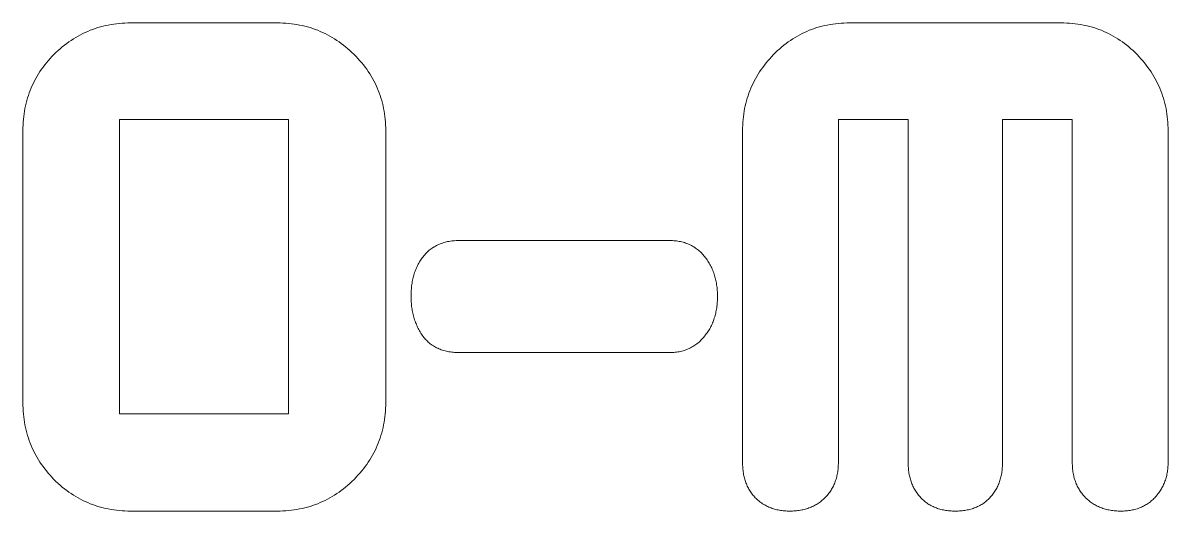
# Model space of a CAD drawing. Header units: millimetres. Extents: x -570 to 1260, y -948 to 580.
# Drawn here: x -431 to -372.2, y -159.2 to -134.1 of the extents above; entities that cross this region are included whole.
import ezdxf

# ---------------------------------------------------------------- set-up
doc = ezdxf.new("R2010")
doc.units = ezdxf.units.MM
doc.layers.add('Text', color=1, linetype='CONTINUOUS', lineweight=0, true_color=0xff0000)

msp = doc.modelspace()

# ---------------------------------------------------------------- linework, layer by layer
at = {"layer": 'Text'}
for p, q in [((-427.381, -134.473), (-427.251, -134.427)), ((-427.251, -134.427), (-427.12, -134.385)), ((-427.12, -134.385), (-426.987, -134.346)), ((-426.987, -134.346), (-426.853, -134.311)), ((-426.853, -134.311), (-426.718, -134.278)), ((-426.718, -134.278), (-426.581, -134.25)), ((-426.581, -134.25), (-426.442, -134.224)), ((-426.442, -134.224), (-426.302, -134.202)), ((-426.302, -134.202), (-426.161, -134.184)), ((-426.161, -134.184), (-426.018, -134.168)), ((-426.018, -134.168), (-425.874, -134.157)), ((-425.874, -134.157), (-425.729, -134.148)), ((-425.729, -134.148), (-425.582, -134.143)), ((-425.582, -134.143), (-425.433, -134.141)), ((-425.433, -134.141), (-417.919, -134.141)), ((-417.919, -134.141), (-417.771, -134.143)), ((-417.771, -134.143), (-417.624, -134.148)), ((-417.624, -134.148), (-417.478, -134.157)), ((-417.478, -134.157), (-417.334, -134.168)), ((-417.334, -134.168), (-417.191, -134.184)), ((-417.191, -134.184), (-417.05, -134.202)), ((-417.05, -134.202), (-416.91, -134.224)), ((-416.91, -134.224), (-416.772, -134.25)), ((-416.772, -134.25), (-416.635, -134.278)), ((-416.635, -134.278), (-416.499, -134.311)), ((-416.499, -134.311), (-416.365, -134.346)), ((-416.365, -134.346), (-416.232, -134.385)), ((-416.232, -134.385), (-416.101, -134.427)), ((-416.101, -134.427), (-415.971, -134.473)), ((-390.51, -134.473), (-390.381, -134.427)), ((-390.381, -134.427), (-390.25, -134.385)), ((-390.25, -134.385), (-390.118, -134.346)), ((-390.118, -134.346), (-389.985, -134.311)), ((-389.985, -134.311), (-389.85, -134.278)), ((-389.85, -134.278), (-389.714, -134.25)), ((-389.714, -134.25), (-389.576, -134.224)), ((-389.576, -134.224), (-389.437, -134.202)), ((-389.437, -134.202), (-389.296, -134.184)), ((-389.296, -134.184), (-389.153, -134.168)), ((-389.153, -134.168), (-389.009, -134.157)), ((-389.009, -134.157), (-388.864, -134.148)), ((-388.864, -134.148), (-388.717, -134.143)), ((-388.717, -134.143), (-388.569, -134.141)), ((-388.569, -134.141), (-377.731, -134.141)), ((-377.731, -134.141), (-377.583, -134.143)), ((-377.583, -134.143), (-377.436, -134.148)), ((-377.436, -134.148), (-377.291, -134.157)), ((-377.291, -134.157), (-377.147, -134.168)), ((-377.147, -134.168), (-377.004, -134.184)), ((-377.004, -134.184), (-376.863, -134.202)), ((-376.863, -134.202), (-376.724, -134.224)), ((-376.724, -134.224), (-376.586, -134.25)), ((-376.586, -134.25), (-376.45, -134.278)), ((-376.45, -134.278), (-376.315, -134.311)), ((-376.315, -134.311), (-376.182, -134.346)), ((-376.182, -134.346), (-376.05, -134.385)), ((-376.05, -134.385), (-375.919, -134.427)), ((-375.919, -134.427), (-375.79, -134.473)), ((-428.601, -135.116), (-428.486, -135.036)), ((-428.486, -135.036), (-428.369, -134.96)), ((-428.369, -134.96), (-428.25, -134.887)), ((-428.25, -134.887), (-428.131, -134.818)), ((-428.131, -134.818), (-428.009, -134.752)), ((-428.009, -134.752), (-427.887, -134.689)), ((-427.887, -134.689), (-427.762, -134.63)), ((-427.762, -134.63), (-427.637, -134.574)), ((-427.637, -134.574), (-427.51, -134.522)), ((-427.51, -134.522), (-427.381, -134.473)), ((-415.971, -134.473), (-415.842, -134.522)), ((-415.842, -134.522), (-415.715, -134.574)), ((-415.715, -134.574), (-415.59, -134.63)), ((-415.59, -134.63), (-415.466, -134.689)), ((-415.466, -134.689), (-415.343, -134.752)), ((-415.343, -134.752), (-415.222, -134.818)), ((-415.222, -134.818), (-415.102, -134.887)), ((-415.102, -134.887), (-414.983, -134.96)), ((-414.983, -134.96), (-414.866, -135.036)), ((-414.866, -135.036), (-414.751, -135.116)), ((-391.715, -135.116), (-391.602, -135.036)), ((-391.602, -135.036), (-391.486, -134.96)), ((-391.486, -134.96), (-391.369, -134.887)), ((-391.369, -134.887), (-391.251, -134.818)), ((-391.251, -134.818), (-391.131, -134.752)), ((-391.131, -134.752), (-391.01, -134.689)), ((-391.01, -134.689), (-390.887, -134.63)), ((-390.887, -134.63), (-390.763, -134.574)), ((-390.763, -134.574), (-390.637, -134.522)), ((-390.637, -134.522), (-390.51, -134.473)), ((-375.79, -134.473), (-375.663, -134.522)), ((-375.663, -134.522), (-375.537, -134.574)), ((-375.537, -134.574), (-375.413, -134.63)), ((-375.413, -134.63), (-375.29, -134.689)), ((-375.29, -134.689), (-375.169, -134.752)), ((-375.169, -134.752), (-375.049, -134.818)), ((-375.049, -134.818), (-374.931, -134.887)), ((-374.931, -134.887), (-374.814, -134.96)), ((-374.814, -134.96), (-374.698, -135.036)), ((-374.698, -135.036), (-374.585, -135.116)), ((-429.265, -135.664), (-429.158, -135.564)), ((-429.158, -135.564), (-429.05, -135.468)), ((-429.05, -135.468), (-428.94, -135.375)), ((-428.94, -135.375), (-428.828, -135.285)), ((-428.828, -135.285), (-428.716, -135.199)), ((-428.716, -135.199), (-428.601, -135.116)), ((-414.751, -135.116), (-414.637, -135.199)), ((-414.637, -135.199), (-414.524, -135.285)), ((-414.524, -135.285), (-414.413, -135.375)), ((-414.413, -135.375), (-414.303, -135.468)), ((-414.303, -135.468), (-414.194, -135.564)), ((-414.194, -135.564), (-414.087, -135.664)), ((-392.367, -135.664), (-392.262, -135.564)), ((-392.262, -135.564), (-392.156, -135.468)), ((-392.156, -135.468), (-392.048, -135.375)), ((-392.048, -135.375), (-391.939, -135.285)), ((-391.939, -135.285), (-391.828, -135.199)), ((-391.828, -135.199), (-391.715, -135.116)), ((-374.585, -135.116), (-374.472, -135.199)), ((-374.472, -135.199), (-374.361, -135.285)), ((-374.361, -135.285), (-374.252, -135.375)), ((-374.252, -135.375), (-374.144, -135.468)), ((-374.144, -135.468), (-374.038, -135.564)), ((-374.038, -135.564), (-373.933, -135.664)), ((-429.842, -136.299), (-429.754, -136.189)), ((-429.754, -136.189), (-429.663, -136.081)), ((-429.663, -136.081), (-429.569, -135.975)), ((-429.569, -135.975), (-429.472, -135.87)), ((-429.472, -135.87), (-429.371, -135.767)), ((-429.371, -135.767), (-429.265, -135.664)), ((-414.087, -135.664), (-413.982, -135.767)), ((-413.982, -135.767), (-413.878, -135.87)), ((-413.878, -135.87), (-413.779, -135.975)), ((-413.779, -135.975), (-413.682, -136.081)), ((-413.682, -136.081), (-413.589, -136.189)), ((-413.589, -136.189), (-413.5, -136.299)), ((-392.941, -136.308), (-392.854, -136.197)), ((-392.854, -136.197), (-392.763, -136.088)), ((-392.763, -136.088), (-392.669, -135.979)), ((-392.669, -135.979), (-392.571, -135.873)), ((-392.571, -135.873), (-392.47, -135.767)), ((-392.47, -135.767), (-392.367, -135.664)), ((-373.933, -135.664), (-373.83, -135.767)), ((-373.83, -135.767), (-373.729, -135.873)), ((-373.729, -135.873), (-373.631, -135.979)), ((-373.631, -135.979), (-373.537, -136.088)), ((-373.537, -136.088), (-373.446, -136.197)), ((-373.446, -136.197), (-373.358, -136.308)), ((-430.231, -136.868), (-430.16, -136.751)), ((-430.16, -136.751), (-430.085, -136.635)), ((-430.085, -136.635), (-430.007, -136.522)), ((-430.007, -136.522), (-429.926, -136.409)), ((-429.926, -136.409), (-429.842, -136.299)), ((-413.5, -136.299), (-413.413, -136.409)), ((-413.413, -136.409), (-413.33, -136.522)), ((-413.33, -136.522), (-413.251, -136.635)), ((-413.251, -136.635), (-413.175, -136.751)), ((-413.175, -136.751), (-413.102, -136.868)), ((-393.33, -136.883), (-393.259, -136.766)), ((-393.259, -136.766), (-393.185, -136.649)), ((-393.185, -136.649), (-393.107, -136.534)), ((-393.107, -136.534), (-393.026, -136.421)), ((-393.026, -136.421), (-392.941, -136.308)), ((-373.358, -136.308), (-373.274, -136.421)), ((-373.274, -136.421), (-373.193, -136.534)), ((-373.193, -136.534), (-373.115, -136.649)), ((-373.115, -136.649), (-373.041, -136.766)), ((-373.041, -136.766), (-372.97, -136.883)), ((-430.537, -137.474), (-430.482, -137.35)), ((-430.482, -137.35), (-430.424, -137.227)), ((-430.424, -137.227), (-430.363, -137.106)), ((-430.363, -137.106), (-430.299, -136.986)), ((-430.299, -136.986), (-430.231, -136.868)), ((-413.102, -136.868), (-413.033, -136.986)), ((-413.033, -136.986), (-412.967, -137.106)), ((-412.967, -137.106), (-412.904, -137.227)), ((-412.904, -137.227), (-412.845, -137.35)), ((-412.845, -137.35), (-412.789, -137.474)), ((-393.636, -137.492), (-393.582, -137.368)), ((-393.582, -137.368), (-393.524, -137.245)), ((-393.524, -137.245), (-393.462, -137.123)), ((-393.462, -137.123), (-393.398, -137.003)), ((-393.398, -137.003), (-393.33, -136.883)), ((-372.97, -136.883), (-372.902, -137.003)), ((-372.902, -137.003), (-372.837, -137.123)), ((-372.837, -137.123), (-372.776, -137.245)), ((-372.776, -137.245), (-372.718, -137.368)), ((-372.718, -137.368), (-372.664, -137.492)), ((-430.76, -138.119), (-430.722, -137.987)), ((-430.722, -137.987), (-430.681, -137.856)), ((-430.681, -137.856), (-430.636, -137.728)), ((-430.636, -137.728), (-430.588, -137.6)), ((-430.588, -137.6), (-430.537, -137.474)), ((-412.789, -137.474), (-412.737, -137.6)), ((-412.737, -137.6), (-412.688, -137.728)), ((-412.688, -137.728), (-412.642, -137.856)), ((-412.642, -137.856), (-412.6, -137.987)), ((-412.6, -137.987), (-412.561, -138.119)), ((-393.821, -138.004), (-393.78, -137.874)), ((-393.78, -137.874), (-393.735, -137.745)), ((-393.735, -137.745), (-393.687, -137.618)), ((-393.687, -137.618), (-393.636, -137.492)), ((-372.664, -137.492), (-372.613, -137.618)), ((-372.613, -137.618), (-372.565, -137.745)), ((-372.565, -137.745), (-372.52, -137.874)), ((-372.52, -137.874), (-372.479, -138.004)), ((-430.879, -138.661), (-430.854, -138.523)), ((-430.854, -138.523), (-430.826, -138.387)), ((-430.826, -138.387), (-430.795, -138.252)), ((-430.795, -138.252), (-430.76, -138.119)), ((-412.561, -138.119), (-412.525, -138.252)), ((-412.525, -138.252), (-412.493, -138.387)), ((-412.493, -138.387), (-412.464, -138.523)), ((-412.464, -138.523), (-412.439, -138.661)), ((-393.978, -138.674), (-393.954, -138.537)), ((-393.954, -138.537), (-393.926, -138.402)), ((-393.926, -138.402), (-393.894, -138.268)), ((-393.894, -138.268), (-393.859, -138.135)), ((-393.859, -138.135), (-393.821, -138.004)), ((-372.479, -138.004), (-372.441, -138.135)), ((-372.441, -138.135), (-372.406, -138.268)), ((-372.406, -138.268), (-372.374, -138.402)), ((-372.374, -138.402), (-372.346, -138.537)), ((-372.346, -138.537), (-372.321, -138.674)), ((-430.945, -139.228), (-430.934, -139.084)), ((-430.934, -139.084), (-430.919, -138.941)), ((-430.919, -138.941), (-430.901, -138.801)), ((-430.901, -138.801), (-430.879, -138.661)), ((-417.341, -139.09), (-426.011, -139.09)), ((-426.011, -139.09), (-426.011, -154.19)), ((-417.341, -154.19), (-417.341, -139.09)), ((-412.439, -138.661), (-412.417, -138.801)), ((-412.417, -138.801), (-412.398, -138.941)), ((-412.398, -138.941), (-412.383, -139.084)), ((-412.383, -139.084), (-412.371, -139.228)), ((-394.045, -139.234), (-394.033, -139.092)), ((-394.033, -139.092), (-394.018, -138.951)), ((-394.018, -138.951), (-394, -138.812)), ((-394, -138.812), (-393.978, -138.674)), ((-385.57, -139.09), (-389.147, -139.09)), ((-389.147, -139.09), (-389.147, -156.683)), ((-385.57, -156.683), (-385.57, -139.09)), ((-377.153, -139.09), (-380.73, -139.09)), ((-380.73, -139.09), (-380.73, -156.683)), ((-377.153, -156.683), (-377.153, -139.09)), ((-372.321, -138.674), (-372.3, -138.812)), ((-372.3, -138.812), (-372.282, -138.951)), ((-372.282, -138.951), (-372.267, -139.092)), ((-372.267, -139.092), (-372.255, -139.234)), ((-430.96, -139.668), (-430.958, -139.52)), ((-430.96, -153.612), (-430.96, -139.668)), ((-430.958, -139.52), (-430.953, -139.373)), ((-430.953, -139.373), (-430.945, -139.228)), ((-412.371, -139.228), (-412.363, -139.373)), ((-412.363, -139.373), (-412.358, -139.52)), ((-412.358, -139.52), (-412.356, -139.668)), ((-412.356, -139.668), (-412.356, -153.612)), ((-394.06, -139.668), (-394.058, -139.522)), ((-394.06, -156.683), (-394.06, -139.668)), ((-394.058, -139.522), (-394.053, -139.377)), ((-394.053, -139.377), (-394.045, -139.234)), ((-372.255, -139.234), (-372.247, -139.377)), ((-372.247, -139.377), (-372.242, -139.522)), ((-372.242, -139.522), (-372.24, -139.668)), ((-372.24, -139.668), (-372.24, -156.683)), ((-409.915, -145.65), (-409.86, -145.616)), ((-409.86, -145.616), (-409.804, -145.584)), ((-409.804, -145.584), (-409.746, -145.554)), ((-409.746, -145.554), (-409.688, -145.525)), ((-409.688, -145.525), (-409.629, -145.498)), ((-409.629, -145.498), (-409.568, -145.473)), ((-409.568, -145.473), (-409.506, -145.45)), ((-409.506, -145.45), (-409.444, -145.428)), ((-409.444, -145.428), (-409.38, -145.408)), ((-409.38, -145.408), (-409.315, -145.39)), ((-409.315, -145.39), (-409.248, -145.374)), ((-409.248, -145.374), (-409.181, -145.359)), ((-409.181, -145.359), (-409.113, -145.346)), ((-409.113, -145.346), (-409.043, -145.335)), ((-409.043, -145.335), (-408.972, -145.325)), ((-408.972, -145.325), (-408.901, -145.318)), ((-408.901, -145.318), (-408.828, -145.312)), ((-408.828, -145.312), (-408.753, -145.307)), ((-408.753, -145.307), (-408.678, -145.305)), ((-408.678, -145.305), (-408.602, -145.304)), ((-408.602, -145.304), (-397.801, -145.304)), ((-397.801, -145.304), (-397.727, -145.305)), ((-397.727, -145.305), (-397.654, -145.307)), ((-397.654, -145.307), (-397.582, -145.312)), ((-397.582, -145.312), (-397.511, -145.318)), ((-397.511, -145.318), (-397.441, -145.325)), ((-397.441, -145.325), (-397.372, -145.335)), ((-397.372, -145.335), (-397.304, -145.346)), ((-397.304, -145.346), (-397.238, -145.359)), ((-397.238, -145.359), (-397.172, -145.374)), ((-397.172, -145.374), (-397.108, -145.39)), ((-397.108, -145.39), (-397.044, -145.408)), ((-397.044, -145.408), (-396.982, -145.428)), ((-396.982, -145.428), (-396.92, -145.45)), ((-396.92, -145.45), (-396.86, -145.473)), ((-396.86, -145.473), (-396.8, -145.498)), ((-396.8, -145.498), (-396.742, -145.525)), ((-396.742, -145.525), (-396.685, -145.554)), ((-396.685, -145.554), (-396.629, -145.584)), ((-396.629, -145.584), (-396.574, -145.616)), ((-396.574, -145.616), (-396.52, -145.65)), ((-410.521, -146.239), (-410.483, -146.186)), ((-410.483, -146.186), (-410.444, -146.135)), ((-410.444, -146.135), (-410.402, -146.082)), ((-410.402, -146.082), (-410.358, -146.031)), ((-410.358, -146.031), (-410.313, -145.982)), ((-410.313, -145.982), (-410.267, -145.934)), ((-410.267, -145.934), (-410.22, -145.888)), ((-410.22, -145.888), (-410.172, -145.844)), ((-410.172, -145.844), (-410.123, -145.802)), ((-410.123, -145.802), (-410.073, -145.761)), ((-410.073, -145.761), (-410.021, -145.722)), ((-410.021, -145.722), (-409.968, -145.685)), ((-409.968, -145.685), (-409.915, -145.65)), ((-396.52, -145.65), (-396.467, -145.685)), ((-396.467, -145.685), (-396.415, -145.722)), ((-396.415, -145.722), (-396.364, -145.761)), ((-396.364, -145.761), (-396.314, -145.802)), ((-396.314, -145.802), (-396.265, -145.844)), ((-396.265, -145.844), (-396.217, -145.888)), ((-396.217, -145.888), (-396.171, -145.934)), ((-396.171, -145.934), (-396.125, -145.982)), ((-396.125, -145.982), (-396.08, -146.031)), ((-396.08, -146.031), (-396.037, -146.082)), ((-396.037, -146.082), (-395.994, -146.135)), ((-395.994, -146.135), (-395.953, -146.189)), ((-395.953, -146.189), (-395.913, -146.243)), ((-410.828, -146.815), (-410.803, -146.753)), ((-410.803, -146.753), (-410.777, -146.693)), ((-410.777, -146.693), (-410.749, -146.633)), ((-410.749, -146.633), (-410.72, -146.574)), ((-410.72, -146.574), (-410.69, -146.516)), ((-410.69, -146.516), (-410.659, -146.459)), ((-410.659, -146.459), (-410.626, -146.402)), ((-410.626, -146.402), (-410.592, -146.347)), ((-410.592, -146.347), (-410.557, -146.293)), ((-410.557, -146.293), (-410.521, -146.239)), ((-395.913, -146.243), (-395.875, -146.299)), ((-395.875, -146.299), (-395.837, -146.355)), ((-395.837, -146.355), (-395.802, -146.412)), ((-395.802, -146.412), (-395.767, -146.47)), ((-395.767, -146.47), (-395.734, -146.528)), ((-395.734, -146.528), (-395.702, -146.588)), ((-395.702, -146.588), (-395.672, -146.648)), ((-395.672, -146.648), (-395.643, -146.708)), ((-395.643, -146.708), (-395.615, -146.77)), ((-395.615, -146.77), (-395.588, -146.832)), ((-410.994, -147.41), (-410.981, -147.341)), ((-410.981, -147.341), (-410.966, -147.272)), ((-410.966, -147.272), (-410.95, -147.204)), ((-410.95, -147.204), (-410.933, -147.137)), ((-410.933, -147.137), (-410.915, -147.071)), ((-410.915, -147.071), (-410.895, -147.005)), ((-410.895, -147.005), (-410.874, -146.941)), ((-410.874, -146.941), (-410.851, -146.877)), ((-410.851, -146.877), (-410.828, -146.815)), ((-395.588, -146.832), (-395.563, -146.895)), ((-395.563, -146.895), (-395.54, -146.959)), ((-395.54, -146.959), (-395.517, -147.023)), ((-395.517, -147.023), (-395.496, -147.089)), ((-395.496, -147.089), (-395.477, -147.155)), ((-395.477, -147.155), (-395.459, -147.221)), ((-395.459, -147.221), (-395.442, -147.289)), ((-395.442, -147.289), (-395.426, -147.357)), ((-395.426, -147.357), (-395.412, -147.426)), ((-411.056, -148.001), (-411.053, -147.924)), ((-411.053, -147.924), (-411.048, -147.848)), ((-411.048, -147.848), (-411.042, -147.773)), ((-411.042, -147.773), (-411.035, -147.698)), ((-411.035, -147.698), (-411.027, -147.625)), ((-411.027, -147.625), (-411.017, -147.553)), ((-411.017, -147.553), (-411.007, -147.481)), ((-411.007, -147.481), (-410.994, -147.41)), ((-395.412, -147.426), (-395.399, -147.496)), ((-395.399, -147.496), (-395.388, -147.566)), ((-395.388, -147.566), (-395.377, -147.638)), ((-395.377, -147.638), (-395.369, -147.71)), ((-395.369, -147.71), (-395.361, -147.783)), ((-395.361, -147.783), (-395.355, -147.856)), ((-395.355, -147.856), (-395.35, -147.93)), ((-395.35, -147.93), (-395.347, -148.005)), ((-411.058, -148.079), (-411.056, -148.001)), ((-411.058, -148.158), (-411.058, -148.079)), ((-411.058, -148.234), (-411.058, -148.158)), ((-411.056, -148.31), (-411.058, -148.234)), ((-411.053, -148.385), (-411.056, -148.31)), ((-411.048, -148.46), (-411.053, -148.385)), ((-411.042, -148.534), (-411.048, -148.46)), ((-411.035, -148.607), (-411.042, -148.534)), ((-395.36, -148.532), (-395.367, -148.604)), ((-395.354, -148.459), (-395.36, -148.532)), ((-395.35, -148.385), (-395.354, -148.459)), ((-395.347, -148.31), (-395.35, -148.385)), ((-395.347, -148.005), (-395.345, -148.081)), ((-395.345, -148.234), (-395.347, -148.31)), ((-395.345, -148.081), (-395.344, -148.158)), ((-395.344, -148.158), (-395.345, -148.234)), ((-411.027, -148.679), (-411.035, -148.607)), ((-411.017, -148.751), (-411.027, -148.679)), ((-411.007, -148.822), (-411.017, -148.751)), ((-410.994, -148.893), (-411.007, -148.822)), ((-410.981, -148.963), (-410.994, -148.893)), ((-410.966, -149.032), (-410.981, -148.963)), ((-410.95, -149.1), (-410.966, -149.032)), ((-410.933, -149.168), (-410.95, -149.1)), ((-395.452, -149.088), (-395.469, -149.153)), ((-395.436, -149.021), (-395.452, -149.088)), ((-395.422, -148.954), (-395.436, -149.021)), ((-395.408, -148.885), (-395.422, -148.954)), ((-395.396, -148.816), (-395.408, -148.885)), ((-395.385, -148.746), (-395.396, -148.816)), ((-395.376, -148.676), (-395.385, -148.746)), ((-395.367, -148.604), (-395.376, -148.676)), ((-410.915, -149.235), (-410.933, -149.168)), ((-410.895, -149.302), (-410.915, -149.235)), ((-410.874, -149.367), (-410.895, -149.302)), ((-410.851, -149.432), (-410.874, -149.367)), ((-410.828, -149.497), (-410.851, -149.432)), ((-410.803, -149.561), (-410.828, -149.497)), ((-410.777, -149.624), (-410.803, -149.561)), ((-410.749, -149.686), (-410.777, -149.624)), ((-410.72, -149.748), (-410.749, -149.686)), ((-395.682, -149.708), (-395.712, -149.765)), ((-395.654, -149.65), (-395.682, -149.708)), ((-395.626, -149.59), (-395.654, -149.65)), ((-395.6, -149.53), (-395.626, -149.59)), ((-395.575, -149.47), (-395.6, -149.53)), ((-395.551, -149.408), (-395.575, -149.47)), ((-395.529, -149.346), (-395.551, -149.408)), ((-395.508, -149.282), (-395.529, -149.346)), ((-395.488, -149.218), (-395.508, -149.282)), ((-395.469, -149.153), (-395.488, -149.218)), ((-410.69, -149.809), (-410.72, -149.748)), ((-410.659, -149.869), (-410.69, -149.809)), ((-410.626, -149.929), (-410.659, -149.869)), ((-410.592, -149.988), (-410.626, -149.929)), ((-410.557, -150.046), (-410.592, -149.988)), ((-410.521, -150.104), (-410.557, -150.046)), ((-410.483, -150.16), (-410.521, -150.104)), ((-410.444, -150.217), (-410.483, -150.16)), ((-410.402, -150.269), (-410.444, -150.217)), ((-410.358, -150.32), (-410.402, -150.269)), ((-410.313, -150.37), (-410.358, -150.32)), ((-396.096, -150.311), (-396.143, -150.363)), ((-396.049, -150.257), (-396.096, -150.311)), ((-396.003, -150.202), (-396.049, -150.257)), ((-395.958, -150.144), (-396.003, -150.202)), ((-395.919, -150.093), (-395.958, -150.144)), ((-395.882, -150.04), (-395.919, -150.093)), ((-395.845, -149.987), (-395.882, -150.04)), ((-395.81, -149.933), (-395.845, -149.987)), ((-395.776, -149.878), (-395.81, -149.933)), ((-395.744, -149.822), (-395.776, -149.878)), ((-395.712, -149.765), (-395.744, -149.822)), ((-410.267, -150.417), (-410.313, -150.37)), ((-410.22, -150.463), (-410.267, -150.417)), ((-410.172, -150.507), (-410.22, -150.463)), ((-410.123, -150.55), (-410.172, -150.507)), ((-410.073, -150.59), (-410.123, -150.55)), ((-410.021, -150.629), (-410.073, -150.59)), ((-409.968, -150.666), (-410.021, -150.629)), ((-409.915, -150.702), (-409.968, -150.666)), ((-409.86, -150.736), (-409.915, -150.702)), ((-409.804, -150.767), (-409.86, -150.736)), ((-409.746, -150.798), (-409.804, -150.767)), ((-409.688, -150.826), (-409.746, -150.798)), ((-409.629, -150.853), (-409.688, -150.826)), ((-409.568, -150.878), (-409.629, -150.853)), ((-409.506, -150.902), (-409.568, -150.878)), ((-409.444, -150.923), (-409.506, -150.902)), ((-396.914, -150.889), (-396.976, -150.912)), ((-396.852, -150.863), (-396.914, -150.889)), ((-396.792, -150.836), (-396.852, -150.863)), ((-396.733, -150.807), (-396.792, -150.836)), ((-396.674, -150.776), (-396.733, -150.807)), ((-396.617, -150.743), (-396.674, -150.776)), ((-396.56, -150.708), (-396.617, -150.743)), ((-396.505, -150.672), (-396.56, -150.708)), ((-396.45, -150.633), (-396.505, -150.672)), ((-396.396, -150.593), (-396.45, -150.633)), ((-396.344, -150.55), (-396.396, -150.593)), ((-396.292, -150.506), (-396.344, -150.55)), ((-396.242, -150.46), (-396.292, -150.506)), ((-396.192, -150.412), (-396.242, -150.46)), ((-396.143, -150.363), (-396.192, -150.412)), ((-409.38, -150.943), (-409.444, -150.923)), ((-409.315, -150.961), (-409.38, -150.943)), ((-409.248, -150.978), (-409.315, -150.961)), ((-409.181, -150.992), (-409.248, -150.978)), ((-409.113, -151.005), (-409.181, -150.992)), ((-409.043, -151.016), (-409.113, -151.005)), ((-408.972, -151.026), (-409.043, -151.016)), ((-408.901, -151.034), (-408.972, -151.026)), ((-408.828, -151.04), (-408.901, -151.034)), ((-408.753, -151.044), (-408.828, -151.04)), ((-408.678, -151.047), (-408.753, -151.044)), ((-408.602, -151.048), (-408.678, -151.047)), ((-397.801, -151.048), (-408.602, -151.048)), ((-397.727, -151.047), (-397.801, -151.048)), ((-397.653, -151.044), (-397.727, -151.047)), ((-397.581, -151.039), (-397.653, -151.044)), ((-397.51, -151.033), (-397.581, -151.039)), ((-397.44, -151.024), (-397.51, -151.033)), ((-397.371, -151.014), (-397.44, -151.024)), ((-397.303, -151.002), (-397.371, -151.014)), ((-397.235, -150.987), (-397.303, -151.002)), ((-397.169, -150.971), (-397.235, -150.987)), ((-397.104, -150.954), (-397.169, -150.971)), ((-397.039, -150.934), (-397.104, -150.954)), ((-396.976, -150.912), (-397.039, -150.934)), ((-430.958, -153.761), (-430.96, -153.612)), ((-430.953, -153.908), (-430.958, -153.761)), ((-412.358, -153.761), (-412.363, -153.908)), ((-412.356, -153.612), (-412.358, -153.761)), ((-430.945, -154.053), (-430.953, -153.908)), ((-430.934, -154.198), (-430.945, -154.053)), ((-430.919, -154.34), (-430.934, -154.198)), ((-430.901, -154.482), (-430.919, -154.34)), ((-426.011, -154.19), (-417.341, -154.19)), ((-412.398, -154.34), (-412.417, -154.482)), ((-412.383, -154.198), (-412.398, -154.34)), ((-412.371, -154.053), (-412.383, -154.198)), ((-412.363, -153.908), (-412.371, -154.053)), ((-430.879, -154.622), (-430.901, -154.482)), ((-430.854, -154.76), (-430.879, -154.622)), ((-430.826, -154.897), (-430.854, -154.76)), ((-430.795, -155.033), (-430.826, -154.897)), ((-412.493, -154.897), (-412.525, -155.033)), ((-412.464, -154.76), (-412.493, -154.897)), ((-412.439, -154.622), (-412.464, -154.76)), ((-412.417, -154.482), (-412.439, -154.622)), ((-430.76, -155.167), (-430.795, -155.033)), ((-430.722, -155.3), (-430.76, -155.167)), ((-430.681, -155.431), (-430.722, -155.3)), ((-430.636, -155.561), (-430.681, -155.431)), ((-430.588, -155.689), (-430.636, -155.561)), ((-412.688, -155.561), (-412.737, -155.689)), ((-412.642, -155.431), (-412.688, -155.561)), ((-412.6, -155.3), (-412.642, -155.431)), ((-412.561, -155.167), (-412.6, -155.3)), ((-412.525, -155.033), (-412.561, -155.167)), ((-430.537, -155.816), (-430.588, -155.689)), ((-430.482, -155.942), (-430.537, -155.816)), ((-430.424, -156.066), (-430.482, -155.942)), ((-430.363, -156.189), (-430.424, -156.066)), ((-430.299, -156.31), (-430.363, -156.189)), ((-412.967, -156.189), (-413.033, -156.31)), ((-412.904, -156.066), (-412.967, -156.189)), ((-412.845, -155.942), (-412.904, -156.066)), ((-412.789, -155.816), (-412.845, -155.942)), ((-412.737, -155.689), (-412.789, -155.816)), ((-430.231, -156.43), (-430.299, -156.31)), ((-430.16, -156.548), (-430.231, -156.43)), ((-430.085, -156.665), (-430.16, -156.548)), ((-430.007, -156.781), (-430.085, -156.665)), ((-429.926, -156.895), (-430.007, -156.781)), ((-413.33, -156.781), (-413.413, -156.895)), ((-413.251, -156.665), (-413.33, -156.781)), ((-413.175, -156.548), (-413.251, -156.665)), ((-413.102, -156.43), (-413.175, -156.548)), ((-413.033, -156.31), (-413.102, -156.43)), ((-394.059, -156.755), (-394.06, -156.683)), ((-394.057, -156.826), (-394.059, -156.755)), ((-389.147, -156.755), (-389.149, -156.826)), ((-389.147, -156.683), (-389.147, -156.755)), ((-385.57, -156.755), (-385.57, -156.683)), ((-385.568, -156.826), (-385.57, -156.755)), ((-380.73, -156.755), (-380.732, -156.826)), ((-380.73, -156.683), (-380.73, -156.755)), ((-377.153, -156.755), (-377.153, -156.683)), ((-377.15, -156.826), (-377.153, -156.755)), ((-372.241, -156.753), (-372.243, -156.821)), ((-372.24, -156.683), (-372.241, -156.753)), ((-429.842, -157.008), (-429.926, -156.895)), ((-429.754, -157.119), (-429.842, -157.008)), ((-429.663, -157.229), (-429.754, -157.119)), ((-429.569, -157.337), (-429.663, -157.229)), ((-429.472, -157.444), (-429.569, -157.337)), ((-413.779, -157.337), (-413.878, -157.444)), ((-413.682, -157.229), (-413.779, -157.337)), ((-413.589, -157.119), (-413.682, -157.229)), ((-413.5, -157.008), (-413.589, -157.119)), ((-413.413, -156.895), (-413.5, -157.008)), ((-394.053, -156.896), (-394.057, -156.826)), ((-394.049, -156.965), (-394.053, -156.896)), ((-394.043, -157.033), (-394.049, -156.965)), ((-394.035, -157.1), (-394.043, -157.033)), ((-394.026, -157.167), (-394.035, -157.1)), ((-394.016, -157.232), (-394.026, -157.167)), ((-394.005, -157.297), (-394.016, -157.232)), ((-393.992, -157.36), (-394.005, -157.297)), ((-393.978, -157.423), (-393.992, -157.36)), ((-389.218, -157.36), (-389.233, -157.423)), ((-389.204, -157.297), (-389.218, -157.36)), ((-389.192, -157.232), (-389.204, -157.297)), ((-389.182, -157.167), (-389.192, -157.232)), ((-389.172, -157.1), (-389.182, -157.167)), ((-389.164, -157.033), (-389.172, -157.1)), ((-389.158, -156.965), (-389.164, -157.033)), ((-389.153, -156.896), (-389.158, -156.965)), ((-389.149, -156.826), (-389.153, -156.896)), ((-385.564, -156.896), (-385.568, -156.826)), ((-385.559, -156.965), (-385.564, -156.896)), ((-385.553, -157.033), (-385.559, -156.965)), ((-385.546, -157.1), (-385.553, -157.033)), ((-385.537, -157.167), (-385.546, -157.1)), ((-385.527, -157.232), (-385.537, -157.167)), ((-385.515, -157.297), (-385.527, -157.232)), ((-385.503, -157.36), (-385.515, -157.297)), ((-385.488, -157.423), (-385.503, -157.36)), ((-380.797, -157.36), (-380.812, -157.423)), ((-380.784, -157.297), (-380.797, -157.36)), ((-380.773, -157.232), (-380.784, -157.297)), ((-380.763, -157.167), (-380.773, -157.232)), ((-380.754, -157.1), (-380.763, -157.167)), ((-380.747, -157.033), (-380.754, -157.1)), ((-380.74, -156.965), (-380.747, -157.033)), ((-380.736, -156.896), (-380.74, -156.965)), ((-380.732, -156.826), (-380.736, -156.896)), ((-377.147, -156.896), (-377.15, -156.826)), ((-377.142, -156.965), (-377.147, -156.896)), ((-377.135, -157.033), (-377.142, -156.965)), ((-377.128, -157.1), (-377.135, -157.033)), ((-377.118, -157.167), (-377.128, -157.1)), ((-377.108, -157.232), (-377.118, -157.167)), ((-377.095, -157.297), (-377.108, -157.232)), ((-377.082, -157.36), (-377.095, -157.297)), ((-377.067, -157.423), (-377.082, -157.36)), ((-372.312, -157.345), (-372.327, -157.407)), ((-372.298, -157.282), (-372.312, -157.345)), ((-372.286, -157.218), (-372.298, -157.282)), ((-372.275, -157.154), (-372.286, -157.218)), ((-372.266, -157.089), (-372.275, -157.154)), ((-372.258, -157.023), (-372.266, -157.089)), ((-372.252, -156.957), (-372.258, -157.023)), ((-372.247, -156.889), (-372.252, -156.957)), ((-372.243, -156.821), (-372.247, -156.889)), ((-429.371, -157.55), (-429.472, -157.444)), ((-429.265, -157.653), (-429.371, -157.55)), ((-429.158, -157.753), (-429.265, -157.653)), ((-429.05, -157.849), (-429.158, -157.753)), ((-428.94, -157.942), (-429.05, -157.849)), ((-428.828, -158.032), (-428.94, -157.942)), ((-414.413, -157.942), (-414.524, -158.032)), ((-414.303, -157.849), (-414.413, -157.942)), ((-414.194, -157.753), (-414.303, -157.849)), ((-414.087, -157.653), (-414.194, -157.753)), ((-413.982, -157.55), (-414.087, -157.653)), ((-413.878, -157.444), (-413.982, -157.55)), ((-393.962, -157.485), (-393.978, -157.423)), ((-393.945, -157.546), (-393.962, -157.485)), ((-393.927, -157.606), (-393.945, -157.546)), ((-393.907, -157.665), (-393.927, -157.606)), ((-393.886, -157.724), (-393.907, -157.665)), ((-393.864, -157.781), (-393.886, -157.724)), ((-393.84, -157.837), (-393.864, -157.781)), ((-393.815, -157.893), (-393.84, -157.837)), ((-393.789, -157.948), (-393.815, -157.893)), ((-393.761, -158.001), (-393.789, -157.948)), ((-389.432, -157.948), (-389.462, -158.001)), ((-389.404, -157.893), (-389.432, -157.948)), ((-389.378, -157.837), (-389.404, -157.893)), ((-389.353, -157.781), (-389.378, -157.837)), ((-389.329, -157.724), (-389.353, -157.781)), ((-389.307, -157.665), (-389.329, -157.724)), ((-389.287, -157.606), (-389.307, -157.665)), ((-389.267, -157.546), (-389.287, -157.606)), ((-389.249, -157.485), (-389.267, -157.546)), ((-389.233, -157.423), (-389.249, -157.485)), ((-385.473, -157.485), (-385.488, -157.423)), ((-385.456, -157.546), (-385.473, -157.485)), ((-385.438, -157.606), (-385.456, -157.546)), ((-385.418, -157.665), (-385.438, -157.606)), ((-385.397, -157.724), (-385.418, -157.665)), ((-385.375, -157.781), (-385.397, -157.724)), ((-385.351, -157.837), (-385.375, -157.781)), ((-385.326, -157.893), (-385.351, -157.837)), ((-385.3, -157.948), (-385.326, -157.893)), ((-385.272, -158.001), (-385.3, -157.948)), ((-381, -157.948), (-381.028, -158.001)), ((-380.974, -157.893), (-381, -157.948)), ((-380.949, -157.837), (-380.974, -157.893)), ((-380.925, -157.781), (-380.949, -157.837)), ((-380.903, -157.724), (-380.925, -157.781)), ((-380.882, -157.665), (-380.903, -157.724)), ((-380.862, -157.606), (-380.882, -157.665)), ((-380.844, -157.546), (-380.862, -157.606)), ((-380.827, -157.485), (-380.844, -157.546)), ((-380.812, -157.423), (-380.827, -157.485)), ((-377.05, -157.485), (-377.067, -157.423)), ((-377.033, -157.546), (-377.05, -157.485)), ((-377.013, -157.606), (-377.033, -157.546)), ((-376.993, -157.665), (-377.013, -157.606)), ((-376.97, -157.724), (-376.993, -157.665)), ((-376.947, -157.781), (-376.97, -157.724)), ((-376.922, -157.837), (-376.947, -157.781)), ((-376.895, -157.893), (-376.922, -157.837)), ((-376.868, -157.948), (-376.895, -157.893)), ((-376.838, -158.001), (-376.868, -157.948)), ((-372.526, -157.931), (-372.555, -157.986)), ((-372.498, -157.876), (-372.526, -157.931)), ((-372.472, -157.82), (-372.498, -157.876)), ((-372.447, -157.763), (-372.472, -157.82)), ((-372.423, -157.705), (-372.447, -157.763)), ((-372.401, -157.647), (-372.423, -157.705)), ((-372.38, -157.588), (-372.401, -157.647)), ((-372.361, -157.528), (-372.38, -157.588)), ((-372.343, -157.468), (-372.361, -157.528)), ((-372.327, -157.407), (-372.343, -157.468)), ((-428.716, -158.118), (-428.828, -158.032)), ((-428.601, -158.201), (-428.716, -158.118)), ((-428.486, -158.281), (-428.601, -158.201)), ((-428.369, -158.357), (-428.486, -158.281)), ((-428.25, -158.43), (-428.369, -158.357)), ((-428.131, -158.499), (-428.25, -158.43)), ((-428.009, -158.565), (-428.131, -158.499)), ((-415.222, -158.499), (-415.343, -158.565)), ((-415.102, -158.43), (-415.222, -158.499)), ((-414.983, -158.357), (-415.102, -158.43)), ((-414.866, -158.281), (-414.983, -158.357)), ((-414.751, -158.201), (-414.866, -158.281)), ((-414.637, -158.118), (-414.751, -158.201)), ((-414.524, -158.032), (-414.637, -158.118)), ((-393.732, -158.054), (-393.761, -158.001)), ((-393.702, -158.106), (-393.732, -158.054)), ((-393.67, -158.157), (-393.702, -158.106)), ((-393.637, -158.207), (-393.67, -158.157)), ((-393.602, -158.257), (-393.637, -158.207)), ((-393.566, -158.305), (-393.602, -158.257)), ((-393.529, -158.352), (-393.566, -158.305)), ((-393.49, -158.399), (-393.529, -158.352)), ((-393.451, -158.445), (-393.49, -158.399)), ((-393.409, -158.489), (-393.451, -158.445)), ((-393.365, -158.533), (-393.409, -158.489)), ((-393.319, -158.575), (-393.365, -158.533)), ((-389.878, -158.533), (-389.923, -158.575)), ((-389.833, -158.489), (-389.878, -158.533)), ((-389.789, -158.445), (-389.833, -158.489)), ((-389.747, -158.399), (-389.789, -158.445)), ((-389.707, -158.352), (-389.747, -158.399)), ((-389.667, -158.305), (-389.707, -158.352)), ((-389.629, -158.257), (-389.667, -158.305)), ((-389.593, -158.207), (-389.629, -158.257)), ((-389.558, -158.157), (-389.593, -158.207)), ((-389.524, -158.106), (-389.558, -158.157)), ((-389.492, -158.054), (-389.524, -158.106)), ((-389.462, -158.001), (-389.492, -158.054)), ((-385.243, -158.054), (-385.272, -158.001)), ((-385.212, -158.106), (-385.243, -158.054)), ((-385.181, -158.157), (-385.212, -158.106)), ((-385.147, -158.207), (-385.181, -158.157)), ((-385.113, -158.257), (-385.147, -158.207)), ((-385.077, -158.305), (-385.113, -158.257)), ((-385.04, -158.352), (-385.077, -158.305)), ((-385.001, -158.399), (-385.04, -158.352)), ((-384.961, -158.445), (-385.001, -158.399)), ((-384.92, -158.489), (-384.961, -158.445)), ((-384.878, -158.533), (-384.92, -158.489)), ((-384.834, -158.575), (-384.878, -158.533)), ((-381.422, -158.533), (-381.466, -158.575)), ((-381.38, -158.489), (-381.422, -158.533)), ((-381.339, -158.445), (-381.38, -158.489)), ((-381.299, -158.399), (-381.339, -158.445)), ((-381.26, -158.352), (-381.299, -158.399)), ((-381.223, -158.305), (-381.26, -158.352)), ((-381.187, -158.257), (-381.223, -158.305)), ((-381.153, -158.207), (-381.187, -158.257)), ((-381.119, -158.157), (-381.153, -158.207)), ((-381.088, -158.106), (-381.119, -158.157)), ((-381.057, -158.054), (-381.088, -158.106)), ((-381.028, -158.001), (-381.057, -158.054)), ((-376.808, -158.054), (-376.838, -158.001)), ((-376.775, -158.106), (-376.808, -158.054)), ((-376.742, -158.157), (-376.775, -158.106)), ((-376.707, -158.207), (-376.742, -158.157)), ((-376.671, -158.257), (-376.707, -158.207)), ((-376.633, -158.305), (-376.671, -158.257)), ((-376.593, -158.352), (-376.633, -158.305)), ((-376.553, -158.399), (-376.593, -158.352)), ((-376.511, -158.445), (-376.553, -158.399)), ((-376.467, -158.489), (-376.511, -158.445)), ((-376.422, -158.533), (-376.467, -158.489)), ((-376.377, -158.575), (-376.422, -158.533)), ((-372.969, -158.533), (-373.012, -158.575)), ((-372.927, -158.489), (-372.969, -158.533)), ((-372.883, -158.442), (-372.927, -158.489)), ((-372.841, -158.395), (-372.883, -158.442)), ((-372.8, -158.346), (-372.841, -158.395)), ((-372.761, -158.297), (-372.8, -158.346)), ((-372.723, -158.247), (-372.761, -158.297)), ((-372.687, -158.196), (-372.723, -158.247)), ((-372.652, -158.145), (-372.687, -158.196)), ((-372.618, -158.092), (-372.652, -158.145)), ((-372.586, -158.039), (-372.618, -158.092)), ((-372.555, -157.986), (-372.586, -158.039)), ((-427.887, -158.628), (-428.009, -158.565)), ((-427.762, -158.687), (-427.887, -158.628)), ((-427.637, -158.743), (-427.762, -158.687)), ((-427.51, -158.795), (-427.637, -158.743)), ((-427.381, -158.844), (-427.51, -158.795)), ((-427.251, -158.89), (-427.381, -158.844)), ((-427.12, -158.932), (-427.251, -158.89)), ((-426.987, -158.971), (-427.12, -158.932)), ((-426.853, -159.006), (-426.987, -158.971)), ((-426.718, -159.039), (-426.853, -159.006)), ((-426.581, -159.067), (-426.718, -159.039)), ((-426.442, -159.093), (-426.581, -159.067)), ((-426.302, -159.115), (-426.442, -159.093)), ((-426.161, -159.133), (-426.302, -159.115)), ((-417.05, -159.115), (-417.191, -159.133)), ((-416.91, -159.093), (-417.05, -159.115)), ((-416.772, -159.067), (-416.91, -159.093)), ((-416.635, -159.039), (-416.772, -159.067)), ((-416.499, -159.006), (-416.635, -159.039)), ((-416.365, -158.971), (-416.499, -159.006)), ((-416.232, -158.932), (-416.365, -158.971)), ((-416.101, -158.89), (-416.232, -158.932)), ((-415.971, -158.844), (-416.101, -158.89)), ((-415.842, -158.795), (-415.971, -158.844)), ((-415.715, -158.743), (-415.842, -158.795)), ((-415.59, -158.687), (-415.715, -158.743)), ((-415.466, -158.628), (-415.59, -158.687)), ((-415.343, -158.565), (-415.466, -158.628)), ((-393.273, -158.616), (-393.319, -158.575)), ((-393.226, -158.655), (-393.273, -158.616)), ((-393.178, -158.693), (-393.226, -158.655)), ((-393.129, -158.729), (-393.178, -158.693)), ((-393.079, -158.764), (-393.129, -158.729)), ((-393.029, -158.798), (-393.079, -158.764)), ((-392.977, -158.83), (-393.029, -158.798)), ((-392.925, -158.861), (-392.977, -158.83)), ((-392.872, -158.89), (-392.925, -158.861)), ((-392.818, -158.918), (-392.872, -158.89)), ((-392.764, -158.944), (-392.818, -158.918)), ((-392.708, -158.969), (-392.764, -158.944)), ((-392.652, -158.993), (-392.708, -158.969)), ((-392.595, -159.015), (-392.652, -158.993)), ((-392.537, -159.036), (-392.595, -159.015)), ((-392.478, -159.055), (-392.537, -159.036)), ((-392.419, -159.073), (-392.478, -159.055)), ((-392.358, -159.089), (-392.419, -159.073)), ((-392.297, -159.104), (-392.358, -159.089)), ((-392.235, -159.118), (-392.297, -159.104)), ((-392.172, -159.13), (-392.235, -159.118)), ((-392.108, -159.141), (-392.172, -159.13)), ((-391.09, -159.13), (-391.156, -159.141)), ((-391.026, -159.118), (-391.09, -159.13)), ((-390.962, -159.104), (-391.026, -159.118)), ((-390.899, -159.089), (-390.962, -159.104)), ((-390.837, -159.073), (-390.899, -159.089)), ((-390.776, -159.055), (-390.837, -159.073)), ((-390.716, -159.036), (-390.776, -159.055)), ((-390.657, -159.015), (-390.716, -159.036)), ((-390.599, -158.993), (-390.657, -159.015)), ((-390.541, -158.969), (-390.599, -158.993)), ((-390.485, -158.944), (-390.541, -158.969)), ((-390.429, -158.918), (-390.485, -158.944)), ((-390.375, -158.89), (-390.429, -158.918)), ((-390.321, -158.861), (-390.375, -158.89)), ((-390.268, -158.83), (-390.321, -158.861)), ((-390.216, -158.798), (-390.268, -158.83)), ((-390.165, -158.764), (-390.216, -158.798)), ((-390.115, -158.729), (-390.165, -158.764)), ((-390.066, -158.693), (-390.115, -158.729)), ((-390.017, -158.655), (-390.066, -158.693)), ((-389.97, -158.616), (-390.017, -158.655)), ((-389.923, -158.575), (-389.97, -158.616)), ((-384.79, -158.616), (-384.834, -158.575)), ((-384.744, -158.655), (-384.79, -158.616)), ((-384.698, -158.693), (-384.744, -158.655)), ((-384.651, -158.729), (-384.698, -158.693)), ((-384.602, -158.764), (-384.651, -158.729)), ((-384.553, -158.798), (-384.602, -158.764)), ((-384.503, -158.83), (-384.553, -158.798)), ((-384.452, -158.861), (-384.503, -158.83)), ((-384.399, -158.89), (-384.452, -158.861)), ((-384.346, -158.918), (-384.399, -158.89)), ((-384.292, -158.944), (-384.346, -158.918)), ((-384.237, -158.969), (-384.292, -158.944)), ((-384.181, -158.993), (-384.237, -158.969)), ((-384.124, -159.015), (-384.181, -158.993)), ((-384.066, -159.036), (-384.124, -159.015)), ((-384.007, -159.055), (-384.066, -159.036)), ((-383.947, -159.073), (-384.007, -159.055)), ((-383.886, -159.089), (-383.947, -159.073)), ((-383.824, -159.104), (-383.886, -159.089)), ((-383.761, -159.118), (-383.824, -159.104)), ((-383.697, -159.13), (-383.761, -159.118)), ((-383.632, -159.141), (-383.697, -159.13)), ((-382.603, -159.13), (-382.668, -159.141)), ((-382.539, -159.118), (-382.603, -159.13)), ((-382.476, -159.104), (-382.539, -159.118)), ((-382.414, -159.089), (-382.476, -159.104)), ((-382.353, -159.073), (-382.414, -159.089)), ((-382.293, -159.055), (-382.353, -159.073)), ((-382.234, -159.036), (-382.293, -159.055)), ((-382.176, -159.015), (-382.234, -159.036)), ((-382.119, -158.993), (-382.176, -159.015)), ((-382.063, -158.969), (-382.119, -158.993)), ((-382.008, -158.944), (-382.063, -158.969)), ((-381.954, -158.918), (-382.008, -158.944)), ((-381.9, -158.89), (-381.954, -158.918)), ((-381.848, -158.861), (-381.9, -158.89)), ((-381.797, -158.83), (-381.848, -158.861)), ((-381.747, -158.798), (-381.797, -158.83)), ((-381.697, -158.764), (-381.747, -158.798)), ((-381.649, -158.729), (-381.697, -158.764)), ((-381.602, -158.693), (-381.649, -158.729)), ((-381.555, -158.655), (-381.602, -158.693)), ((-381.51, -158.616), (-381.555, -158.655)), ((-381.466, -158.575), (-381.51, -158.616)), ((-376.33, -158.616), (-376.377, -158.575)), ((-376.283, -158.655), (-376.33, -158.616)), ((-376.234, -158.693), (-376.283, -158.655)), ((-376.185, -158.729), (-376.234, -158.693)), ((-376.135, -158.764), (-376.185, -158.729)), ((-376.084, -158.798), (-376.135, -158.764)), ((-376.032, -158.83), (-376.084, -158.798)), ((-375.979, -158.861), (-376.032, -158.83)), ((-375.925, -158.89), (-375.979, -158.861)), ((-375.871, -158.918), (-375.925, -158.89)), ((-375.815, -158.944), (-375.871, -158.918)), ((-375.759, -158.969), (-375.815, -158.944)), ((-375.701, -158.993), (-375.759, -158.969)), ((-375.643, -159.015), (-375.701, -158.993)), ((-375.584, -159.036), (-375.643, -159.015)), ((-375.524, -159.055), (-375.584, -159.036)), ((-375.463, -159.073), (-375.524, -159.055)), ((-375.401, -159.089), (-375.463, -159.073)), ((-375.338, -159.104), (-375.401, -159.089)), ((-375.274, -159.118), (-375.338, -159.104)), ((-375.21, -159.13), (-375.274, -159.118)), ((-375.144, -159.141), (-375.21, -159.13)), ((-374.13, -159.13), (-374.193, -159.141)), ((-374.068, -159.118), (-374.13, -159.13)), ((-374.007, -159.104), (-374.068, -159.118)), ((-373.946, -159.089), (-374.007, -159.104)), ((-373.887, -159.073), (-373.946, -159.089)), ((-373.828, -159.055), (-373.887, -159.073)), ((-373.77, -159.036), (-373.828, -159.055)), ((-373.713, -159.015), (-373.77, -159.036)), ((-373.658, -158.993), (-373.713, -159.015)), ((-373.602, -158.969), (-373.658, -158.993)), ((-373.548, -158.944), (-373.602, -158.969)), ((-373.495, -158.918), (-373.548, -158.944)), ((-373.443, -158.89), (-373.495, -158.918)), ((-373.391, -158.861), (-373.443, -158.89)), ((-373.341, -158.83), (-373.391, -158.861)), ((-373.291, -158.798), (-373.341, -158.83)), ((-373.243, -158.764), (-373.291, -158.798)), ((-373.195, -158.729), (-373.243, -158.764)), ((-373.148, -158.693), (-373.195, -158.729)), ((-373.102, -158.655), (-373.148, -158.693)), ((-373.057, -158.616), (-373.102, -158.655)), ((-373.012, -158.575), (-373.057, -158.616)), ((-426.018, -159.149), (-426.161, -159.133)), ((-425.874, -159.16), (-426.018, -159.149)), ((-425.729, -159.169), (-425.874, -159.16)), ((-425.582, -159.174), (-425.729, -159.169)), ((-425.433, -159.176), (-425.582, -159.174)), ((-417.919, -159.176), (-425.433, -159.176)), ((-417.771, -159.174), (-417.919, -159.176)), ((-417.624, -159.169), (-417.771, -159.174)), ((-417.478, -159.16), (-417.624, -159.169)), ((-417.334, -159.149), (-417.478, -159.16)), ((-417.191, -159.133), (-417.334, -159.149)), ((-392.044, -159.15), (-392.108, -159.141)), ((-391.978, -159.158), (-392.044, -159.15)), ((-391.912, -159.164), (-391.978, -159.158)), ((-391.845, -159.169), (-391.912, -159.164)), ((-391.777, -159.173), (-391.845, -159.169)), ((-391.709, -159.175), (-391.777, -159.173)), ((-391.639, -159.176), (-391.709, -159.175)), ((-391.567, -159.175), (-391.639, -159.176)), ((-391.497, -159.173), (-391.567, -159.175)), ((-391.427, -159.169), (-391.497, -159.173)), ((-391.357, -159.164), (-391.427, -159.169)), ((-391.289, -159.158), (-391.357, -159.164)), ((-391.222, -159.15), (-391.289, -159.158)), ((-391.156, -159.141), (-391.222, -159.15)), ((-383.566, -159.15), (-383.632, -159.141)), ((-383.499, -159.158), (-383.566, -159.15)), ((-383.431, -159.164), (-383.499, -159.158)), ((-383.362, -159.169), (-383.431, -159.164)), ((-383.293, -159.173), (-383.362, -159.169)), ((-383.222, -159.175), (-383.293, -159.173)), ((-383.15, -159.176), (-383.222, -159.175)), ((-383.078, -159.175), (-383.15, -159.176)), ((-383.007, -159.173), (-383.078, -159.175)), ((-382.938, -159.169), (-383.007, -159.173)), ((-382.869, -159.164), (-382.938, -159.169)), ((-382.801, -159.158), (-382.869, -159.164)), ((-382.734, -159.15), (-382.801, -159.158)), ((-382.668, -159.141), (-382.734, -159.15)), ((-375.078, -159.15), (-375.144, -159.141)), ((-375.011, -159.158), (-375.078, -159.15)), ((-374.943, -159.164), (-375.011, -159.158)), ((-374.873, -159.169), (-374.943, -159.164)), ((-374.803, -159.173), (-374.873, -159.169)), ((-374.733, -159.175), (-374.803, -159.173)), ((-374.661, -159.176), (-374.733, -159.175)), ((-374.591, -159.175), (-374.661, -159.176)), ((-374.523, -159.173), (-374.591, -159.175)), ((-374.455, -159.169), (-374.523, -159.173)), ((-374.388, -159.164), (-374.455, -159.169)), ((-374.322, -159.158), (-374.388, -159.164)), ((-374.257, -159.15), (-374.322, -159.158)), ((-374.193, -159.141), (-374.257, -159.15))]:
    msp.add_line(p, q, dxfattribs=at)

doc.saveas('drawing.dxf')
